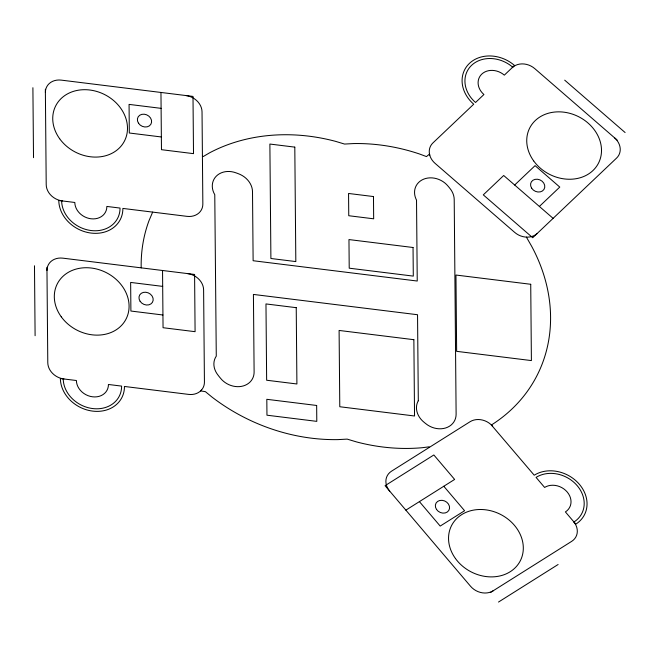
<?xml version="1.0" encoding="UTF-8"?>
<svg xmlns="http://www.w3.org/2000/svg" width="658" height="658" viewBox="0 0 658 658"><rect width="100%" height="100%" fill="white"/><g stroke="black" fill="none" stroke-linecap="round" stroke-linejoin="round"><path stroke-width="0.99" d="M152.656 212.106L149.029 220.619A174.699 146.01 27.2 0 0 141.166 266.26L141.256 267.864M514.671 185.021L535.069 165.651L559.777 187.078L539.379 206.447M201.447 390.095L200.591 390.885L205.411 391.666L211.958 397.054A174.699 146.01 27.2 0 0 338.048 439.61L347.177 439.116L356.34 441.872A174.699 146.01 27.2 0 0 422.255 447.711L429.049 446.84L429.452 447.3M405.871 510.147L454.629 479.435L433.844 454.974L385.078 485.678L470.544 586.262A16.549 13.834 27.2 0 0 493.13 590.818M490.424 592.529L571.695 541.345A16.549 13.834 27.2 0 0 573.488 521.432M498.509 602.045L558.107 564.506M526.408 237.127L531.532 246.067A174.699 146.01 27.2 0 1 492.316 424.402L491.353 424.969L534.222 475.216A33.097 27.669 27.2 0 1 579.394 484.329A33.097 27.669 27.2 0 1 575.799 524.146L565.403 511.916A16.549 13.834 27.2 0 0 567.204 492.003A16.549 13.834 27.2 0 0 544.618 487.446L536.064 477.395A30.161 25.21 27.2 0 1 577.222 485.694A30.161 25.21 27.2 0 1 573.949 521.975M161.103 108.356L129.067 104.392L129.313 133.006L161.358 136.971M162.682 286.386L130.646 282.43L130.901 311.037L162.937 315.001M202.425 156.374L203.322 156.489L209.787 152.714A174.699 146.01 27.2 0 1 335.399 141.306L344.562 144.061L353.691 143.567A174.699 146.01 27.2 0 1 419.648 154.038L426.466 156.596L429.534 154.021L429.756 155.198M564.704 80.161L625.1 132.538M617.163 140.072L534.806 68.646A16.549 13.834 27.2 0 0 512.253 67.618M553.107 218.357L503.691 175.497L483.293 194.867L532.709 237.727L616.571 158.093A16.549 13.834 27.2 0 0 614.424 137.686M443.796 486.262L464.581 510.731L440.202 526.079L419.409 501.618M160.963 92.457L161.473 149.687L193.51 153.651L193 96.422L61.284 80.128A16.549 13.834 27.2 0 0 45.386 92.449M162.542 270.496L163.052 327.717L195.089 331.681L194.587 274.46L62.864 258.158A16.549 13.834 27.2 0 0 46.973 270.487M45.361 89.274L46.208 184.651A16.549 13.834 27.2 0 0 62.354 200.937M46.94 267.304L47.787 362.681A16.549 13.834 27.2 0 0 63.933 378.975M32.9 87.728L33.517 157.673M34.479 265.766L35.104 335.712M61.638 200.846A30.161 25.21 27.2 0 0 91.067 230.53A30.161 25.21 27.2 0 0 120.027 208.068L106.851 206.439A16.549 13.834 27.2 0 1 90.96 218.769A16.549 13.834 27.2 0 1 74.815 202.475L58.792 200.493A33.097 27.669 27.2 0 0 91.092 233.072A33.097 27.669 27.2 0 0 122.873 208.422L186.954 216.35A16.549 13.834 27.2 0 0 202.845 204.029L202.031 111.827A16.549 13.834 27.2 0 0 185.885 95.542M63.226 378.885A30.161 25.21 27.2 0 0 92.646 408.56A30.161 25.21 27.2 0 0 121.607 386.106L108.438 384.478A16.549 13.834 27.2 0 1 92.539 396.799A16.549 13.834 27.2 0 1 76.394 380.513L60.372 378.531A33.097 27.669 27.2 0 0 92.671 411.11A33.097 27.669 27.2 0 0 124.452 386.46L188.533 394.389A16.549 13.834 27.2 0 0 204.432 382.059L203.61 289.865A16.549 13.834 27.2 0 0 187.464 273.58M512.705 67.182A30.161 25.21 27.2 0 0 471.605 65.306A30.161 25.21 27.2 0 0 475.537 102.483L483.918 94.522A16.549 13.834 27.2 0 1 481.763 74.115A16.549 13.834 27.2 0 1 504.324 75.144L514.523 65.463A33.097 27.669 27.2 0 0 469.409 63.407A33.097 27.669 27.2 0 0 473.719 104.203L432.915 142.942A16.549 13.834 27.2 0 0 435.07 163.349L514.688 232.389A16.549 13.834 27.2 0 0 537.241 233.417M492.645 426.285A16.549 13.834 27.2 0 0 470.059 421.729L391.494 471.21A16.549 13.834 27.2 0 0 389.701 491.115M418.307 400.747L417.698 401.906A19.493 16.294 27.2 0 0 422.354 420.742A45.287 37.851 27.2 0 0 425.685 423.587A19.493 16.294 27.2 0 0 445.622 427.98A19.493 16.294 27.2 0 0 456.117 414.137L454.209 199.547A19.493 16.294 27.2 0 0 451.026 189.899A51.826 43.321 27.2 0 0 448.008 186.091A19.493 16.294 27.2 0 0 423.719 179.141A19.493 16.294 27.2 0 0 415.971 198.996L416.522 200.114L417.238 281.032L253.124 260.724L252.507 191.741A19.493 16.294 27.2 0 0 240.4 174.576A46.373 38.756 27.2 0 0 236.132 172.889A19.493 16.294 27.2 0 0 216.243 176.212A19.493 16.294 27.2 0 0 214.771 194.678L216.276 356.134A19.493 16.294 27.2 0 0 216.86 373.514A61.77 51.628 27.2 0 0 220.438 378.161A19.493 16.294 27.2 0 0 241.502 386.361A19.493 16.294 27.2 0 0 254.111 372L253.42 294.43L417.542 314.73L418.307 400.747M294.8 147.129L269.879 144.044L270.899 258.495L295.82 261.58L294.8 147.129M373.473 196.553L348.559 193.468L348.756 215.725L373.67 218.81L373.473 196.553M413.043 247.498L348.962 239.57L349.217 268.184L413.298 276.113L413.043 247.498M530.726 284.281L455.961 275.036L456.644 351.339L531.401 360.584L530.726 284.281M296.232 307.673L265.972 303.93L266.646 380.234L296.906 383.976L296.232 307.673M413.866 339.692L339.1 330.448L339.783 406.743L414.54 415.996L413.866 339.692M316.654 405.468L266.811 399.307L266.959 415.198L316.794 421.367L316.654 405.468M138.484 123.202A7.353 6.144 27.2 0 0 150.805 124.362A7.353 6.144 27.2 0 0 144.209 114.204A7.353 6.144 27.2 0 0 138.484 123.202M59.664 138.748A38.616 32.275 27.2 0 0 124.115 141.692A38.616 32.275 27.2 0 0 86.56 89.735A38.616 32.275 27.2 0 0 59.664 138.748M140.064 301.232A7.353 6.144 27.2 0 0 152.385 302.4A7.353 6.144 27.2 0 0 145.788 292.242A7.353 6.144 27.2 0 0 140.064 301.232M61.243 316.786A38.616 32.275 27.2 0 0 125.703 319.722A38.616 32.275 27.2 0 0 88.139 267.765A38.616 32.275 27.2 0 0 61.243 316.786M531.623 188.163A7.353 6.144 27.2 0 0 543.952 189.446A7.353 6.144 27.2 0 0 537.471 179.239A7.353 6.144 27.2 0 0 531.623 188.163M533.671 160.906A38.616 32.275 27.2 0 0 598.13 163.842A38.616 32.275 27.2 0 0 560.575 111.885A38.616 32.275 27.2 0 0 533.671 160.906M436.484 509.391A7.353 6.144 27.2 0 0 448.805 510.435A7.353 6.144 27.2 0 0 442.094 500.327A7.353 6.144 27.2 0 0 436.484 509.391M455.476 558.552A38.616 32.275 27.2 0 0 519.935 561.488A38.616 32.275 27.2 0 0 482.38 509.531A38.616 32.275 27.2 0 0 455.476 558.552"/></g></svg>
